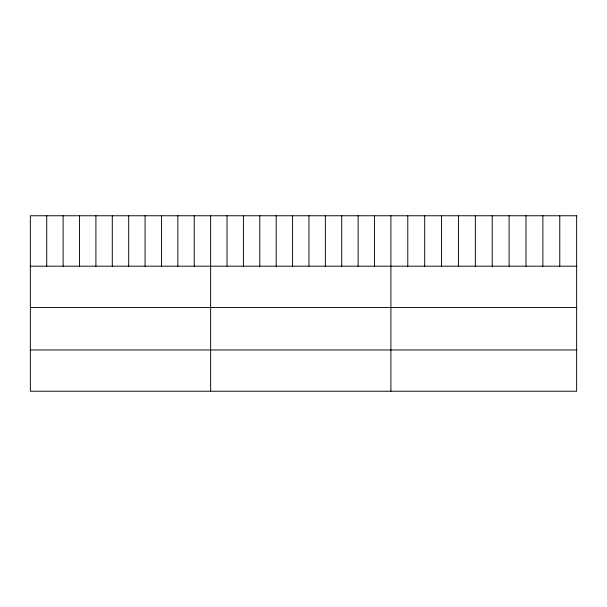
<?xml version="1.0" encoding="UTF-8"?>
<svg xmlns="http://www.w3.org/2000/svg" width="607" height="607" viewBox="0 0 607 607"><rect width="100%" height="100%" fill="white"/><g stroke="black" fill="none" stroke-linecap="round" stroke-linejoin="round"><path stroke-width="0.91" d="M30.35 266.192L576.65 266.192M30.35 307.453L576.65 307.453M30.35 349.973L576.65 349.973M559.768 215.758L559.768 266.192M542.878 215.758L542.878 266.192M525.996 215.758L525.996 266.192M509.106 215.758L509.106 266.192M492.224 215.758L492.224 266.192M475.334 215.758L475.334 266.192M458.452 215.758L458.452 266.192M441.562 215.758L441.562 266.192M424.68 215.758L424.68 266.192M407.79 215.758L407.79 266.192M390.908 215.758L390.908 391.242M374.519 215.758L374.519 266.192M358.13 215.758L358.13 266.192M341.741 215.758L341.741 266.192M325.352 215.758L325.352 266.192M308.963 215.758L308.963 266.192M292.574 215.758L292.574 266.192M276.185 215.758L276.185 266.192M259.796 215.758L259.796 266.192M243.407 215.758L243.407 266.192M227.018 215.758L227.018 266.192M210.629 215.758L210.629 391.242M194.24 215.758L194.24 266.192M177.851 215.758L177.851 266.192M161.462 215.758L161.462 266.192M145.073 215.758L145.073 266.192M128.684 215.758L128.684 266.192M112.295 215.758L112.295 266.192M95.906 215.758L95.906 266.192M79.517 215.758L79.517 266.192M63.128 215.758L63.128 266.192M46.739 215.758L46.739 266.192M576.65 215.758L30.35 215.758L30.35 391.242L576.65 391.242L576.65 215.758"/></g></svg>
